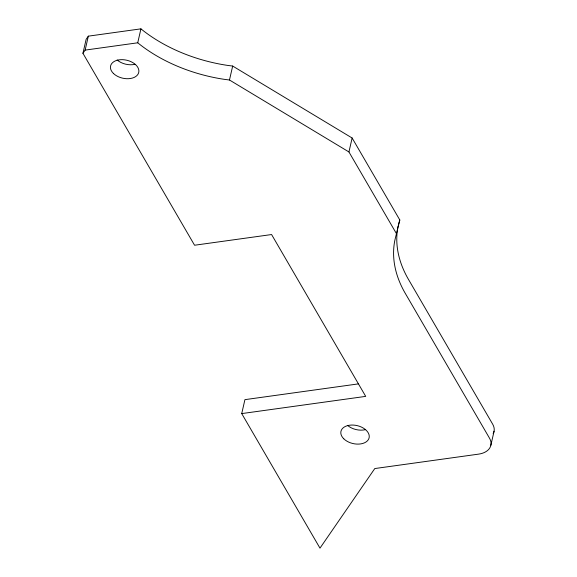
<?xml version="1.0" encoding="UTF-8"?>
<svg xmlns="http://www.w3.org/2000/svg" width="577" height="577" viewBox="0 0 577 577"><rect width="100%" height="100%" fill="white"/><g stroke="black" fill="none" stroke-linecap="round" stroke-linejoin="round"><path stroke-width="0.87" d="M241.727 413.594L365.71 396.377L271.587 234.543L194.564 245.232L82.937 53.3L86.132 39.351L88.331 36.156L140.932 28.85A126.774 80.809 12.9 0 0 227.338 65.367L232.675 66.052L352.136 138.011L399.803 219.974L394.92 239.974A156.555 99.792 12.9 0 0 405.314 293.426L489.498 438.167A20.642 13.156 12.9 0 1 478.492 454.149L374.79 468.553L319.983 548.15L241.727 413.594L244.922 399.645L358.202 383.914M82.937 53.3L85.136 50.105L88.331 36.156M85.136 50.105L137.737 42.799L140.932 28.85M396.608 233.923L348.941 151.96L229.48 80.001L232.675 66.052M348.941 151.96L352.136 138.011M490.868 445.206L494.063 431.25M398.354 225.153L399.803 219.974M229.48 80.001L224.143 79.316A126.774 80.809 12.9 0 1 137.737 42.799M398.116 226.018A156.555 99.792 12.9 0 0 408.509 279.47L492.693 424.218A20.642 13.156 12.9 0 1 493.155 433.688M365.342 429.67A14.447 9.21 12.9 0 1 347.527 425.364M134.968 64.285A14.447 9.21 12.9 0 1 117.153 59.979M343.741 438.765A14.447 9.21 12.9 0 0 368.184 439.905A14.447 9.21 12.9 0 0 353.182 425.061A14.447 9.21 12.9 0 0 343.741 438.765M113.366 73.38A14.447 9.21 12.9 0 0 137.809 74.52A14.447 9.21 12.9 0 0 122.807 59.676A14.447 9.21 12.9 0 0 113.366 73.38"/></g></svg>
